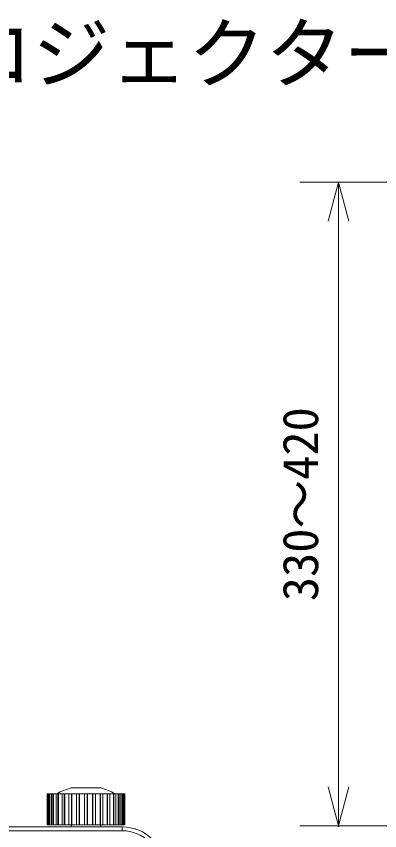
# Model space of a CAD drawing. Units: millimetres, scale not verified. Extents: x -63 to 62, y -57 to 57.
# Drawn here: x -8.41 to 10.3, y 14.8 to 56.7 of the extents above; entities that cross this region are included whole.
import ezdxf
from ezdxf.enums import TextEntityAlignment as Align

# ---------------------------------------------------------------- set-up
doc = ezdxf.new("R2010")
doc.units = ezdxf.units.MM
doc.header["$LTSCALE"] = 0.125
doc.header["$PDMODE"] = 32
doc.header["$PDSIZE"] = 0.0625
for name, color, linetype, lineweight in [('0-0_0', 7, 'Continuous', 18), ('0-4_GAIKEI', 7, 'Continuous', 18), ('0-5_SUNPO', 7, 'Continuous', 18)]:
    doc.layers.add(name, color=color, linetype=linetype, lineweight=lineweight)
doc.layers.add('0-1_DEFPOINTS', color=7, linetype='Continuous')
doc.layers.add('0-3_MOJI1', color=7, linetype='Continuous')
doc.styles.add('ＭＳ ゴシック', font='')
doc.styles.get('ＭＳ ゴシック').set_extended_font_data('MS Gothic')

# ---------------------------------------------------------------- blocks, each defined once
blk = doc.blocks.new('_OPEN30')
at = {"layer": '0-0_0'}
blk.add_line((0, 0), (-1, 0), dxfattribs=at)
blk.add_lwpolyline([(-1, 0.26795), (0, 0), (-1, -0.26795)], dxfattribs=at)
blk = doc.blocks.new('D8')
at = {"layer": '0-1_DEFPOINTS'}
for p in [(11.6323, 50.9257), (3.6323, 17.8133), (11.6323, 17.8133)]:
    blk.add_point(p, dxfattribs=at)
at = {"layer": '0-5_SUNPO'}
for p, q in [((9.6323, 50.9257), (1.6323, 50.9257)), ((3.6323, 48.9257), (3.6323, 19.8133)), ((9.6323, 17.8133), (1.6323, 17.8133))]:
    blk.add_line(p, q, dxfattribs=at)
at = {"layer": '0-5_SUNPO', "xscale": 2, "yscale": 2}
for p, rotation in [((3.6323, 50.9257), 90), ((3.6323, 17.8133), 270)]:
    blk.add_blockref('_OPEN30', p, dxfattribs=dict(at, rotation=rotation))
at = {"layer": '0-5_SUNPO', "style": 'ＭＳ ゴシック'}
blk.add_text('330～420', height=1.833, rotation=90, dxfattribs=at).set_placement((3.1323, 29.3695), align=Align.BOTTOM_LEFT)

msp = doc.modelspace()

# ---------------------------------------------------------------- linework, layer by layer
at = {"layer": '0-4_GAIKEI'}
for p, q in [((-5.5919, 17.0041), (-4.0557, 17.0041)), ((-6.8043, 16.7041), (-6.8189, 16.7041)), ((-6.8189, 15.1041), (-6.8189, 16.7041)), ((-6.7762, 16.7041), (-6.8043, 16.7041)), ((-6.7463, 16.7041), (-6.7762, 16.7041)), ((-6.7032, 16.7041), (-6.7463, 16.7041)), ((-6.6741, 16.7041), (-6.7032, 16.7041)), ((-6.5897, 16.7041), (-6.6741, 16.7041)), ((-6.5199, 16.7041), (-6.5897, 16.7041)), ((-6.4911, 16.7041), (-6.52, 16.7041)), ((-6.3558, 16.7041), (-6.4911, 16.7041)), ((-6.2625, 16.7041), (-6.3558, 16.7041)), ((-6.2353, 16.7041), (-6.2626, 16.7041)), ((-6.0551, 16.7041), (-6.2353, 16.7041)), ((-5.9422, 16.7041), (-6.055, 16.7041)), ((-5.9178, 16.7041), (-5.9422, 16.7041)), ((-5.7005, 16.7041), (-5.9178, 16.7041)), ((-5.5731, 16.7041), (-5.7004, 16.7041)), ((-5.5525, 16.7041), (-5.5731, 16.7041)), ((-5.3121, 16.7041), (-5.5525, 16.7041)), ((-5.3075, 16.7041), (-5.3121, 16.7041)), ((-5.1712, 16.7041), (-5.3075, 16.7041)), ((-5.1553, 16.7041), (-5.1712, 16.7041)), ((-4.904, 16.7041), (-5.1553, 16.7041)), ((-4.8935, 16.7041), (-4.904, 16.7041)), ((-4.7541, 16.7041), (-4.8935, 16.7041)), ((-4.7436, 16.7041), (-4.7541, 16.7041)), ((-4.4923, 16.7041), (-4.7436, 16.7041)), ((-4.4764, 16.7041), (-4.4923, 16.7041)), ((-4.34, 16.7041), (-4.4764, 16.7041)), ((-4.3355, 16.7041), (-4.34, 16.7041)), ((-4.0951, 16.7041), (-4.3355, 16.7041)), ((-4.0745, 16.7041), (-4.0951, 16.7041)), ((-3.9471, 16.7041), (-4.0745, 16.7041)), ((-3.7298, 16.7041), (-3.9471, 16.7041)), ((-3.7053, 16.7041), (-3.7298, 16.7041)), ((-3.5925, 16.7041), (-3.7053, 16.7041)), ((-3.5926, 16.7041), (-3.5925, 16.7041)), ((-3.4123, 16.7041), (-3.5925, 16.7041)), ((-3.3851, 16.7041), (-3.4123, 16.7041)), ((-3.2918, 16.7041), (-3.385, 16.7041)), ((-3.2918, 16.7041), (-3.2918, 16.7041)), ((-3.1564, 16.7041), (-3.2918, 16.7041)), ((-3.1277, 16.7041), (-3.1564, 16.7041)), ((-3.0579, 16.7041), (-3.1276, 16.7041)), ((-2.9735, 16.7041), (-3.0579, 16.7041)), ((-2.9444, 16.7041), (-2.9735, 16.7041)), ((-2.9013, 16.7041), (-2.9444, 16.7041)), ((-2.8714, 16.7041), (-2.9013, 16.7041)), ((-2.8432, 16.7041), (-2.8714, 16.7041)), ((-2.8287, 16.7041), (-2.8432, 16.7041)), ((-2.8287, 15.1041), (-2.8287, 16.7041)), ((-6.8189, 15.1041), (-6.8043, 15.1041)), ((-6.8043, 15.1041), (-6.7762, 15.1041)), ((-6.7762, 15.1041), (-6.7463, 15.1041)), ((-6.7463, 15.1041), (-6.7032, 15.1041)), ((-6.7032, 15.1041), (-6.6741, 15.1041)), ((-6.6741, 15.1041), (-6.5897, 15.1041)), ((-6.5897, 15.1041), (-6.5199, 15.1041)), ((-6.52, 15.1041), (-6.4911, 15.1041)), ((-6.4912, 15.1041), (-6.3558, 15.1041)), ((-6.3558, 15.1041), (-6.2625, 15.1041)), ((-6.2626, 15.1041), (-6.2353, 15.1041)), ((-6.2353, 15.1041), (-6.0551, 15.1041)), ((-6.055, 15.1041), (-5.9422, 15.1041)), ((-5.9422, 15.1041), (-5.9178, 15.1041)), ((-5.9178, 15.1041), (-5.7005, 15.1041)), ((-5.7004, 15.1041), (-5.5731, 15.1041)), ((-5.5919, 15.1041), (-5.5919, 15.0041)), ((-5.5731, 15.1041), (-5.5525, 15.1041)), ((-5.5525, 15.1041), (-5.3121, 15.1041)), ((-5.3121, 15.1041), (-5.3075, 15.1041)), ((-5.3075, 15.1041), (-5.1712, 15.1041)), ((-5.1712, 15.1041), (-5.1553, 15.1041)), ((-5.1553, 15.1041), (-4.904, 15.1041)), ((-4.904, 15.1041), (-4.8935, 15.1041)), ((-4.8935, 15.1041), (-4.7541, 15.1041)), ((-4.7541, 15.1041), (-4.7436, 15.1041)), ((-4.7436, 15.1041), (-4.4923, 15.1041)), ((-4.4923, 15.1041), (-4.4764, 15.1041)), ((-4.4764, 15.1041), (-4.34, 15.1041)), ((-4.34, 15.1041), (-4.3355, 15.1041)), ((-4.3355, 15.1041), (-4.0951, 15.1041)), ((-4.0951, 15.1041), (-4.0745, 15.1041)), ((-4.0745, 15.1041), (-3.9471, 15.1041)), ((-4.0557, 15.0041), (-4.0557, 15.1041)), ((-3.9471, 15.1041), (-3.7298, 15.1041)), ((-3.7298, 15.1041), (-3.7053, 15.1041)), ((-3.7053, 15.1041), (-3.5925, 15.1041)), ((-3.5925, 15.1041), (-3.4123, 15.1041)), ((-3.4123, 15.1041), (-3.3851, 15.1041)), ((-3.385, 15.1041), (-3.2918, 15.1041)), ((-3.2918, 15.1041), (-3.1564, 15.1041)), ((-3.1564, 15.1041), (-3.1277, 15.1041)), ((-3.1276, 15.1041), (-3.0579, 15.1041)), ((-3.0579, 15.1041), (-2.9735, 15.1041)), ((-2.9735, 15.1041), (-2.9444, 15.1041)), ((-2.9444, 15.1041), (-2.9013, 15.1041)), ((-2.9013, 15.1041), (-2.8714, 15.1041)), ((-2.8714, 15.1041), (-2.8432, 15.1041)), ((-2.8432, 15.1041), (-2.8287, 15.1041)), ((-48.2838, 15.0041), (-2.9638, 15.0041))]:
    msp.add_line(p, q, dxfattribs=at)
at = {"layer": '0-4_GAIKEI', "color": 1}
for p, q in [((-6.8043, 15.1041), (-6.8043, 16.7041)), ((-6.7762, 15.1041), (-6.7762, 16.7041)), ((-6.7463, 15.1041), (-6.7463, 16.7041)), ((-6.7032, 15.1041), (-6.7032, 16.7041)), ((-6.6741, 15.1041), (-6.6741, 16.7041)), ((-6.5897, 15.1041), (-6.5897, 16.7041)), ((-6.5199, 15.1041), (-6.5199, 16.7041)), ((-6.4911, 15.1041), (-6.4911, 16.7041)), ((-6.3558, 15.1041), (-6.3558, 16.7041)), ((-6.2625, 15.1041), (-6.2625, 16.7041)), ((-6.2353, 15.1041), (-6.2353, 16.7041)), ((-6.0551, 15.1041), (-6.0551, 16.7041)), ((-5.9422, 15.1041), (-5.9422, 16.7041)), ((-5.9178, 15.1041), (-5.9178, 16.7041)), ((-5.7004, 15.1041), (-5.7004, 16.7041)), ((-5.5731, 15.1041), (-5.5731, 16.7041)), ((-5.5525, 15.1041), (-5.5525, 16.7041)), ((-5.3121, 15.1041), (-5.3121, 16.7041)), ((-5.3075, 15.1041), (-5.3075, 16.7041)), ((-5.1712, 15.1041), (-5.1712, 16.7041)), ((-5.1553, 15.1041), (-5.1553, 16.7041)), ((-4.904, 15.1041), (-4.904, 16.7041)), ((-4.8935, 15.1041), (-4.8935, 16.7041)), ((-4.7541, 15.1041), (-4.7541, 16.7041)), ((-4.7436, 15.1041), (-4.7436, 16.7041)), ((-4.4923, 15.1041), (-4.4923, 16.7041)), ((-4.4764, 15.1041), (-4.4764, 16.7041)), ((-4.34, 15.1041), (-4.34, 16.7041)), ((-4.3355, 15.1041), (-4.3355, 16.7041)), ((-4.0951, 15.1041), (-4.0951, 16.7041)), ((-4.0745, 15.1041), (-4.0745, 16.7041)), ((-3.9471, 15.1041), (-3.9471, 16.7041)), ((-3.7298, 15.1041), (-3.7298, 16.7041)), ((-3.7053, 15.1041), (-3.7053, 16.7041)), ((-3.5925, 15.1041), (-3.5925, 16.7041)), ((-3.4123, 15.1041), (-3.4123, 16.7041)), ((-3.3851, 15.1041), (-3.3851, 16.7041)), ((-3.2918, 15.1041), (-3.2918, 16.7041)), ((-3.1564, 15.1041), (-3.1564, 16.7041)), ((-3.1277, 15.1041), (-3.1277, 16.7041)), ((-3.0579, 15.1041), (-3.0579, 16.7041)), ((-2.9735, 15.1041), (-2.9735, 16.7041)), ((-2.9444, 15.1041), (-2.9444, 16.7041)), ((-2.9013, 15.1041), (-2.9013, 16.7041)), ((-2.8714, 15.1041), (-2.8714, 16.7041)), ((-2.8432, 15.1041), (-2.8432, 16.7041)), ((-2.9638, 14.8041), (-48.2838, 14.8041)), ((-2.9638, 14.8041), (-2.9638, 15.0041))]:
    msp.add_line(p, q, dxfattribs=at)
at = {"layer": '0-4_GAIKEI'}
for centre, radius, start, end in [((-4.8238, 14.1041), 3, 104.83512, 119.92645), ((-4.8238, 14.1041), 3, 60.0735, 75.16483), ((-2.9638, 12.7641), 2.24, 359.99996, 90), ((-2.3564, 14.6591), 0.25, 72.22949, 77.07368)]:
    msp.add_arc(centre, radius, start, end, dxfattribs=at)
at = {"layer": '0-4_GAIKEI', "color": 1}
msp.add_arc((-2.9638, 12.7641), 2.04, 359.99996, 90, dxfattribs=at)

# ---------------------------------------------------------------- block references
at = {"layer": '0-5_SUNPO'}
msp.add_blockref('D8', (4.5476, -2.759), dxfattribs=at)

# ---------------------------------------------------------------- texts
at = {"layer": '0-3_MOJI1', "style": 'ＭＳ ゴシック'}
msp.add_text('ＤＬＰ方式プロジェクター天吊り金具付', height=2.933, dxfattribs=at).set_placement((-35.5801, 52.4514), align=Align.BOTTOM_LEFT)

doc.saveas('drawing.dxf')
